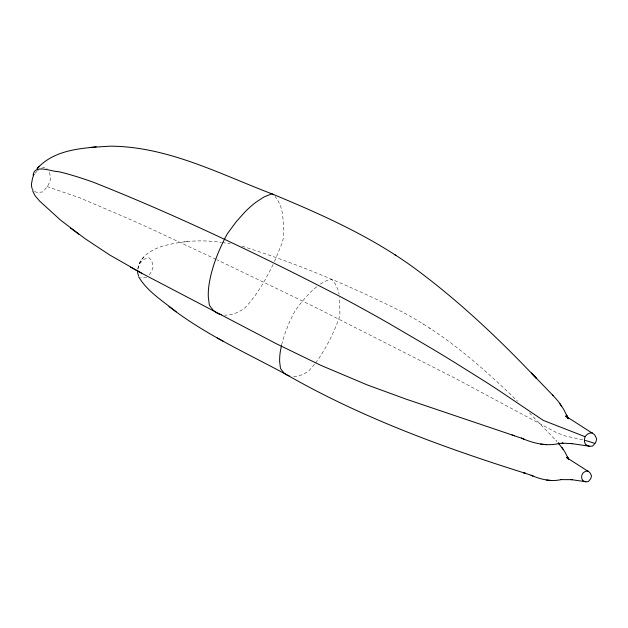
<?xml version="1.0" encoding="UTF-8"?>
<svg xmlns="http://www.w3.org/2000/svg" width="628" height="628" viewBox="0 0 628 628"><rect width="100%" height="100%" fill="white"/><g stroke="black" fill="none" stroke-linecap="round" stroke-linejoin="round"><path stroke-width="0.47" stroke-dasharray="3.14 2.35" d="M137.822 269.027C139.306 257.535 150.296 250.47 160.344 246.883C180.079 240.94 201.093 239.331 221.488 242.439M137.917 268.886L138.521 266.586A12.953 8.36 -67.7 0 1 139.714 263.744A2.159 1.389 -67.7 0 1 139.981 263.313L142.556 260.549A15.621 10.087 -67.7 0 1 145.892 258.422L148.459 257.739A2.159 1.389 -67.7 0 1 149.119 257.951L150.853 259.725A15.574 10.056 -67.7 0 1 151.882 261.484L153.114 265.887A2.159 1.389 -67.7 0 1 153.059 266.947L152.149 269.742A16.987 10.974 -67.7 0 1 150.759 272.678L149.017 275.339M281.634 344.741L284.877 333.719L289.186 322.823A64.425 26.627 -64.3 0 1 294.163 312.579A10.707 4.427 -64.3 0 1 295.458 310.428L302.186 301.361L309.117 293.629A78.202 32.326 -64.3 0 1 317.438 286.195M140.609 260.879L139.22 263.948M274.491 261.531L282.019 243.272A13.337 5.511 -64.3 0 0 283.314 237.149L283.338 221.802L282.31 212.884A95.668 39.548 -64.3 0 0 280.378 205.709L278.565 201.666L275.072 196.407M273.094 264.506C265.463 279.845 257.064 295.184 245.108 307.626A13.337 5.511 -64.3 0 1 243.138 309.235C237.635 312.76 231.261 315.452 224.612 315.138M315.609 362.992C325.445 349.49 333.107 334.449 338.845 318.781A10.707 4.427 -64.3 0 0 339.889 313.867L339.536 297.389M314.534 364.366L309.212 370.457A10.707 4.427 -64.3 0 1 307.626 371.752C303.214 374.578 298.088 376.745 292.75 376.494M143.804 256.954L141.01 260.235M34.948 173.422L36.879 171.358M37.554 170.753L38.245 170.196M320.335 284.091L324.464 281.572L329.99 279.311A10.707 4.427 -64.3 0 1 332.157 279.86L335.226 283.895L337.534 288.621A76.82 31.753 -64.3 0 1 339.089 294.383M41.715 168.1L44.91 167.252A2.685 1.735 -67.7 0 1 45.734 167.511L47.108 168.791M146.662 277.56L142.564 278.016A16.304 10.527 -67.7 0 1 140.586 277.341M184.342 241.929L189.648 241.285M222.359 242.557L230.303 243.766M242.055 246.184C296.871 263.391 350.243 285.85 401.614 311.606C445.276 334.355 482.382 367.247 517.613 401.174M582.737 439.796L564.98 435.918L556.204 432.449L455.991 378.723L320.382 309.855A947.016 138.341 29.5 0 0 295.67 297.68L217.1 259.843M46.951 186.54L80.054 197.946L131.425 219.981A558.551 81.593 29.5 0 1 153.358 229.911L216.291 259.466M34.556 191.344L35.105 191.658A20.394 13.172 -67.7 0 0 37.57 192.506L42.673 191.933A2.685 1.735 -67.7 0 0 43.167 191.65L47.775 185.849A21.156 13.667 -67.7 0 0 49.51 182.198L50.64 178.713A2.685 1.735 -67.7 0 0 50.711 177.394L49.172 171.915A19.256 12.434 -67.7 0 0 48.89 171.318M422.668 323.734L423.468 324.236M429.434 328.012L430.219 328.515M529.451 412.886L556.667 441.233L555.984 440.534"/><path stroke-width="0.94" d="M137.705 270.448L137.658 271.225A10.072 6.508 -67.7 0 0 138.003 274.216L138.529 275.59A2.159 1.389 -67.7 0 0 138.623 275.747M33.096 175.283C34.399 163.665 51.174 171.695 58.333 171.648A218.018 31.847 29.5 0 1 68.962 174.325L77.848 176.994A282.647 41.291 29.5 0 1 93.423 182.261C178.226 215.859 260.659 255.486 341.687 297.342A279.122 40.773 29.5 0 1 365.928 310.507A282.977 41.338 29.5 0 1 388.865 323.381L432.425 348.925A418.609 61.152 29.5 0 1 453.761 361.893L485.499 381.777A214.564 31.345 29.5 0 1 500.155 391.33L543.275 420.391L584.833 436.593M281.438 345.643L280.261 351.884A49.902 20.63 -64.3 0 0 279.664 361.901L280.418 367.875A10.707 4.427 -64.3 0 0 280.787 368.903L283.707 372.718L286.274 374.618A81.507 33.692 -64.3 0 0 289.304 375.905M36.934 168.846C54.864 148.514 84.921 147.8 110.018 146.183C167.676 146.355 219.879 174.097 272.505 194.076C321.277 214.321 369.994 236.002 413.004 267.073C457.851 299.933 498.483 338.351 536.681 378.66L531.382 373.024L553.284 395.773L558.245 401.331L561.66 406.261M37.515 168.139L39.117 166.279M89.6 147.556L96.21 146.764M512.024 434.976L523.846 438.972L521.421 438.148C533.329 443.274 546.58 446.657 559.462 443.384L558.245 443.564L563.057 443.164L562.06 443.164L572.508 443.643L570.985 443.501L590.037 446.288L592.424 446.084A1.382 1.185 -74.8 0 0 592.722 445.959L595.273 443.046A10.872 9.334 -74.8 0 0 596.121 441.154L596.584 439.317A1.382 1.185 -74.8 0 0 596.522 438.611L595.305 435.918A10.032 8.619 -74.8 0 0 594.064 434.309L565.608 416.034L568.301 418.413L567.257 417.133L567.853 417.903M138.647 276.783C147.321 291.588 163.107 301.142 176.17 311.849C210.773 337.291 250.227 354.796 287.734 375.348C362.694 418.115 443.399 447.536 525.463 473.347L523.54 472.719L533.031 475.922L531.084 475.263C540.645 479.376 551.282 482.092 561.628 479.47L560.655 479.611L572.108 479.674L570.883 479.557L585.814 481.747M540.63 444.122L546.588 444.695M546.509 480.059L551.29 480.514M594.795 443.376L591.293 442.253A166.043 24.256 29.5 0 0 585.304 440.479M514.418 435.761L406.135 399.157L367.294 384.948L320.916 365.37L276.901 344.018L142.226 273.541L109.641 254.944L85.031 238.64L60.869 220.381L39.682 201.125L35.105 195.755L32.687 190.967M130.561 267.183L142.226 273.541M217.233 337.982L223.168 341.208M582.737 480.302L583.498 480.883A8.242 7.081 -74.8 0 0 586.183 481.794L588.091 481.637A1.107 0.95 -74.8 0 0 588.334 481.535L590.383 479.195A8.729 7.497 -74.8 0 0 591.066 477.673L591.435 476.205A1.107 0.95 -74.8 0 0 591.388 475.632L590.414 473.473A8.054 6.916 -74.8 0 0 589.409 472.178L566.566 457.506L568.599 459.327M394.831 254.772L395.805 255.384M70.485 228.074L79.418 234.636M168.995 306.574L176.17 311.849M585.743 444.428L587.054 445.362A10.393 8.925 -74.8 0 0 589.574 446.225M552.428 394.902L553.284 395.773M33.143 190.213L32.742 189.789A2.685 1.735 -67.7 0 1 32.546 189.475M558.402 443.164L563.395 449.656M558.292 443.046L559.367 444.255L558.339 443.109M559.658 403.309L563.654 409.291L568.356 418.609L567.79 417.651M561.785 447.285L564.996 452.089L568.772 459.57L568.316 458.801M585.586 444.247L585.021 443.29A6.445 5.534 -74.8 0 1 584.448 441.256L584.574 438.666A8.242 7.081 -74.8 0 1 585.375 436.334A1.382 1.185 -74.8 0 1 585.547 436.06L586.976 434.647A9.938 8.533 -74.8 0 1 589.888 433.124L591.914 432.818A1.382 1.185 -74.8 0 1 592.471 432.998M582.611 480.161L582.156 479.392A5.173 4.443 -74.8 0 1 581.693 477.759L581.716 476.087A6.563 5.636 -74.8 0 1 582.439 473.802A1.107 0.95 -74.8 0 1 582.58 473.583L583.726 472.452A7.936 6.822 -74.8 0 1 586.395 471.133L587.69 470.984A1.107 0.95 -74.8 0 1 588.138 471.133M566.731 415.226L568.497 418.813M567.469 456.854L568.78 459.523M567.288 416.388L568.356 418.609M567.908 457.788L568.772 459.57M32.177 188.643L31.895 187.772A12.544 8.101 -67.7 0 1 31.463 184.051L32.538 178.266A16.132 10.417 -67.7 0 1 33.606 175.573M221.692 314.761A101.501 41.958 -64.3 0 1 216.542 312.807L213.339 310.444L209.713 305.695A13.337 5.511 -64.3 0 1 209.25 304.407L208.308 296.966A62.148 25.693 -64.3 0 1 209.053 284.492C211.746 267.285 218.332 250.91 226.37 235.547A13.337 5.511 -64.3 0 1 227.98 232.862L236.356 221.574L244.983 211.942A97.387 40.255 -64.3 0 1 256.271 201.996L264.098 196.925L270.982 194.115A13.337 5.511 -64.3 0 1 273.69 194.798M34.022 174.733A2.685 1.735 -67.7 0 1 34.218 174.388"/></g></svg>
